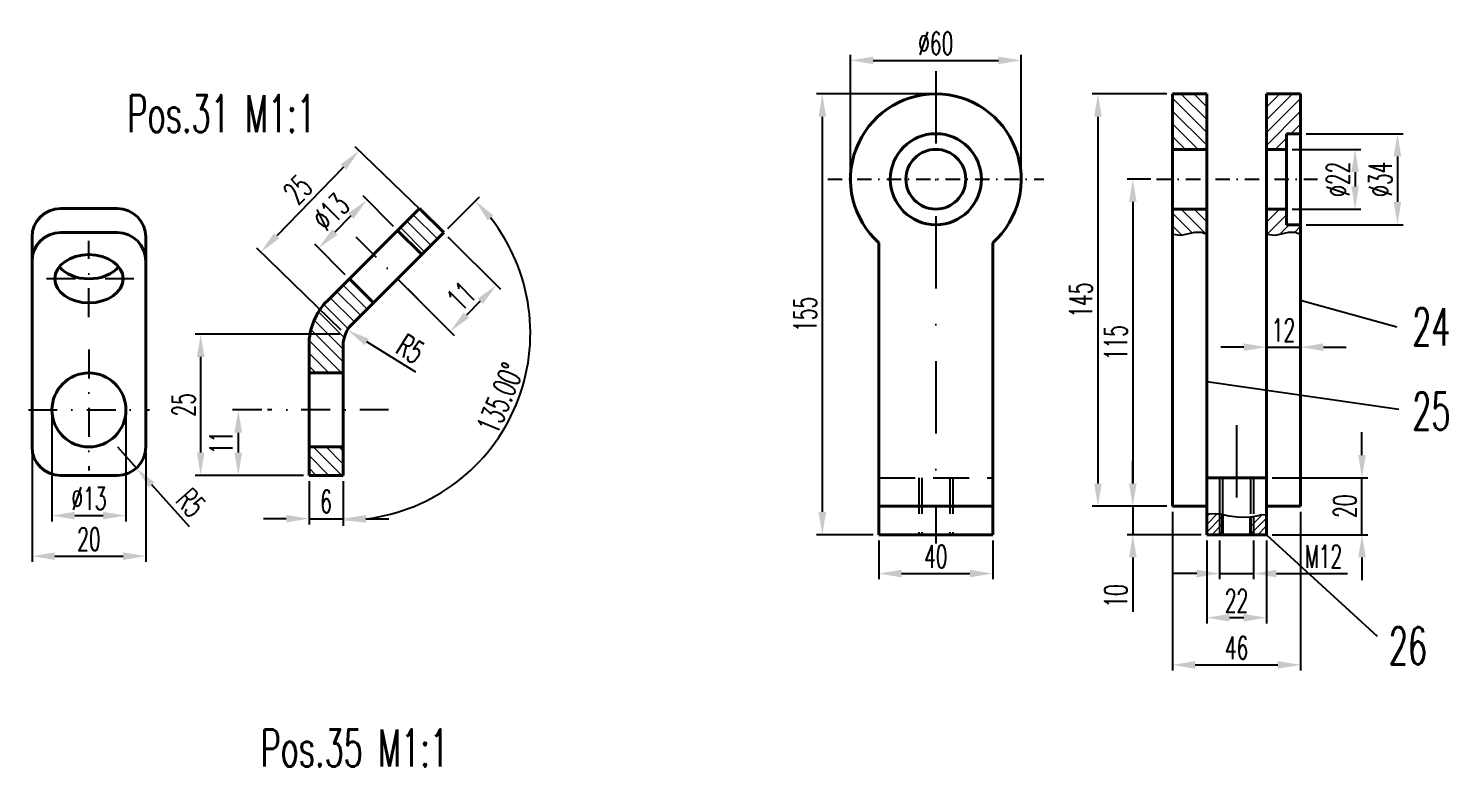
# Model space of a CAD drawing. Extents: x -2850 to -1661, y 5788 to 6629.
# Drawn here: x -2239.9 to -1990.4, y 5984.3 to 6114.1 of the extents above; entities that cross this region are included whole.
import ezdxf

# ---------------------------------------------------------------- set-up
doc = ezdxf.new("R2010")
doc.units = 0
doc.linetypes.add('STRICHPUNKT', pattern=[25.4, 12.7, -6.35, 0, -6.35])
doc.linetypes.add('VERDECKT', pattern=[9.525, 6.35, -3.175])
doc.layers.get('Defpoints').update_dxf_attribs({"linetype": 'CONTINUOUS'})
for name, color, linetype, lineweight in [('ACHSE', 150, 'STRICHPUNKT', 25), ('BEM', 6, 'CONTINUOUS', 25), ('SCHRAFFUR', 252, 'CONTINUOUS', 13), ('TEXT_7', 1, 'CONTINUOUS', 60), ('VERDECKT', 2, 'VERDECKT', 25), ('VOLL_05', 7, 'CONTINUOUS', 40)]:
    doc.layers.add(name, color=color, linetype=linetype, lineweight=lineweight)
doc.styles.add('ROMANS', font='romans.shx', dxfattribs={"width": 0.6, "height": 80})
doc.styles.get("Standard").update_dxf_attribs({"font": 'romans.shx', "width": 0.6})
doc.dimstyles.get("Standard").update_dxf_attribs({"dimtxt": 4, "dimasz": 4, "dimexe": 1, "dimexo": 1, "dimgap": 1, "dimtad": 1, "dimdsep": 46, "dimtxsty": 'Standard', "dimcen": 0, "dimclrd": 256, "dimclre": 256, "dimclrt": 256, "dimazin": 0, "dimtfac": 1, "dimtmove": 0, "dimatfit": 3, "dimfxl": 0, "dimtolj": 1, "dimtzin": 0, "dimarcsym": 0})

# ---------------------------------------------------------------- blocks, each defined once
blk = doc.blocks.new('*D282')
at = {"layer": 'BEM', "lineweight": -2}
for p, q in [((-2239.28, 6039.54), (-2239.28, 6020.34)), ((-2219.28, 6039.54), (-2219.28, 6020.34)), ((-2235.28, 6021.34), (-2223.28, 6021.34))]:
    blk.add_line(p, q, dxfattribs=at)
at = {"layer": 'BEM'}
for points in [[(-2235.28, 6022.01), (-2235.28, 6020.67), (-2239.28, 6021.34)], [(-2223.28, 6022.01), (-2223.28, 6020.67), (-2219.28, 6021.34)]]:
    blk.add_solid(points, dxfattribs=at)
at = {"layer": 'Defpoints', "color": 0}
for p in [(-2239.28, 6040.54), (-2219.28, 6040.54), (-2219.28, 6021.34)]:
    blk.add_point(p, dxfattribs=at)
at = {"layer": 'BEM', "insert": (-2229.28, 6024.34), "char_height": 4, "attachment_point": 5}
blk.add_mtext('\\A1;20', dxfattribs=at)
blk = doc.blocks.new('*D281')
at = {"layer": 'BEM', "lineweight": -2}
for p, q in [((-2235.78, 6046.04), (-2235.78, 6027.46)), ((-2222.78, 6046.04), (-2222.78, 6027.46)), ((-2231.78, 6028.46), (-2226.78, 6028.46))]:
    blk.add_line(p, q, dxfattribs=at)
at = {"layer": 'BEM'}
for points in [[(-2231.78, 6029.13), (-2231.78, 6027.8), (-2235.78, 6028.46)], [(-2226.78, 6029.13), (-2226.78, 6027.8), (-2222.78, 6028.46)]]:
    blk.add_solid(points, dxfattribs=at)
at = {"layer": 'Defpoints', "color": 0}
for p in [(-2235.78, 6047.04), (-2222.78, 6047.04), (-2222.78, 6028.46)]:
    blk.add_point(p, dxfattribs=at)
at = {"layer": 'BEM', "insert": (-2229.28, 6031.46), "char_height": 4, "attachment_point": 5}
blk.add_mtext('\\A1;%%c13', dxfattribs=at)
blk = doc.blocks.new('*D79')
at = {"layer": 'BEM', "lineweight": -2}
for p, q in [((-2095.47, 6088.61), (-2095.47, 6109.51)), ((-2065.47, 6088.61), (-2065.47, 6109.51)), ((-2091.47, 6108.51), (-2069.47, 6108.51))]:
    blk.add_line(p, q, dxfattribs=at)
at = {"layer": 'BEM'}
for points in [[(-2091.47, 6109.17), (-2091.47, 6107.84), (-2095.47, 6108.51)], [(-2069.47, 6109.17), (-2069.47, 6107.84), (-2065.47, 6108.51)]]:
    blk.add_solid(points, dxfattribs=at)
at = {"layer": 'Defpoints', "color": 0}
for p in [(-2065.47, 6108.51), (-2095.47, 6087.61), (-2065.47, 6087.61)]:
    blk.add_point(p, dxfattribs=at)
at = {"layer": 'BEM', "insert": (-2080.47, 6111.51), "char_height": 4, "attachment_point": 5}
blk.add_mtext('\\A1;%%c60', dxfattribs=at)
blk = doc.blocks.new('*D78')
at = {"layer": 'BEM', "lineweight": -2}
for p, q in [((-2081.47, 6102.61), (-2101.41, 6102.61)), ((-2100.41, 6098.61), (-2100.41, 6029.11)), ((-2091.47, 6025.11), (-2101.41, 6025.11))]:
    blk.add_line(p, q, dxfattribs=at)
at = {"layer": 'BEM'}
for points in [[(-2101.08, 6098.61), (-2099.74, 6098.61), (-2100.41, 6102.61)], [(-2101.08, 6029.11), (-2099.74, 6029.11), (-2100.41, 6025.11)]]:
    blk.add_solid(points, dxfattribs=at)
at = {"layer": 'Defpoints', "color": 0}
for p in [(-2080.47, 6102.61), (-2100.41, 6025.11), (-2090.47, 6025.11)]:
    blk.add_point(p, dxfattribs=at)
at = {"layer": 'BEM', "insert": (-2103.41, 6063.86), "char_height": 4, "attachment_point": 5, "rotation": 90}
blk.add_mtext('\\A1;155', dxfattribs=at)
blk = doc.blocks.new('*D77')
at = {"layer": 'BEM', "lineweight": -2}
for p, q in [((-2039.87, 6102.61), (-2052.97, 6102.61)), ((-2051.97, 6098.61), (-2051.97, 6034.11)), ((-2039.87, 6030.11), (-2052.97, 6030.11))]:
    blk.add_line(p, q, dxfattribs=at)
at = {"layer": 'BEM'}
for points in [[(-2052.64, 6098.61), (-2051.31, 6098.61), (-2051.97, 6102.61)], [(-2052.64, 6034.11), (-2051.31, 6034.11), (-2051.97, 6030.11)]]:
    blk.add_solid(points, dxfattribs=at)
at = {"layer": 'Defpoints', "color": 0}
for p in [(-2038.87, 6102.61), (-2051.97, 6030.11), (-2038.87, 6030.11)]:
    blk.add_point(p, dxfattribs=at)
at = {"layer": 'BEM', "insert": (-2054.97, 6066.36), "char_height": 4, "attachment_point": 5, "rotation": 90}
blk.add_mtext('\\A1;145', dxfattribs=at)
blk = doc.blocks.new('*D76')
at = {"layer": 'BEM', "lineweight": -2}
for p, q in [((-2042.7, 6087.61), (-2046.85, 6087.61)), ((-2045.85, 6083.61), (-2045.85, 6034.11)), ((-2039.87, 6030.11), (-2046.85, 6030.11))]:
    blk.add_line(p, q, dxfattribs=at)
at = {"layer": 'BEM'}
for points in [[(-2046.52, 6083.61), (-2045.18, 6083.61), (-2045.85, 6087.61)], [(-2046.52, 6034.11), (-2045.18, 6034.11), (-2045.85, 6030.11)]]:
    blk.add_solid(points, dxfattribs=at)
at = {"layer": 'Defpoints', "color": 0}
for p in [(-2041.7, 6087.61), (-2045.85, 6030.11), (-2038.87, 6030.11)]:
    blk.add_point(p, dxfattribs=at)
at = {"layer": 'BEM', "insert": (-2048.85, 6058.86), "char_height": 4, "attachment_point": 5, "rotation": 90}
blk.add_mtext('\\A1;115', dxfattribs=at)
blk = doc.blocks.new('*D75')
at = {"layer": 'BEM', "lineweight": -2}
for p, q in [((-2090.47, 6024.11), (-2090.47, 6017.28)), ((-2070.47, 6024.11), (-2070.47, 6017.28)), ((-2086.47, 6018.28), (-2074.47, 6018.28))]:
    blk.add_line(p, q, dxfattribs=at)
at = {"layer": 'BEM'}
for points in [[(-2086.47, 6018.95), (-2086.47, 6017.61), (-2090.47, 6018.28)], [(-2074.47, 6018.95), (-2074.47, 6017.61), (-2070.47, 6018.28)]]:
    blk.add_solid(points, dxfattribs=at)
at = {"layer": 'Defpoints', "color": 0}
for p in [(-2090.47, 6025.11), (-2070.47, 6025.11), (-2070.47, 6018.28)]:
    blk.add_point(p, dxfattribs=at)
at = {"layer": 'BEM', "insert": (-2080.47, 6021.28), "char_height": 4, "attachment_point": 5}
blk.add_mtext('\\A1;40', dxfattribs=at)
blk = doc.blocks.new('*D74')
at = {"layer": 'BEM', "lineweight": -2}
for p, q in [((-2005.58, 6039.11), (-2005.58, 6043.11)), ((-2021.37, 6035.11), (-2004.58, 6035.11)), ((-2005.58, 6025.11), (-2005.58, 6035.11)), ((-2021.37, 6025.11), (-2004.58, 6025.11)), ((-2005.58, 6021.11), (-2005.58, 6017.11))]:
    blk.add_line(p, q, dxfattribs=at)
at = {"layer": 'BEM'}
for points in [[(-2006.25, 6039.11), (-2004.91, 6039.11), (-2005.58, 6035.11)], [(-2006.25, 6021.11), (-2004.91, 6021.11), (-2005.58, 6025.11)]]:
    blk.add_solid(points, dxfattribs=at)
at = {"layer": 'Defpoints', "color": 0}
for p in [(-2022.37, 6035.11), (-2005.58, 6035.11), (-2022.37, 6025.11)]:
    blk.add_point(p, dxfattribs=at)
at = {"layer": 'BEM', "insert": (-2008.58, 6030.11), "char_height": 4, "attachment_point": 5, "rotation": 90}
blk.add_mtext('\\A1;20', dxfattribs=at)
blk = doc.blocks.new('*D73')
at = {"layer": 'BEM', "lineweight": -2}
for p, q in [((-2045.85, 6034.11), (-2045.85, 6038.11)), ((-2039.87, 6030.11), (-2046.85, 6030.11)), ((-2045.85, 6030.11), (-2045.85, 6025.11)), ((-2033.87, 6025.11), (-2046.85, 6025.11)), ((-2045.85, 6021.11), (-2045.85, 6011.57))]:
    blk.add_line(p, q, dxfattribs=at)
at = {"layer": 'BEM'}
for points in [[(-2046.52, 6034.11), (-2045.18, 6034.11), (-2045.85, 6030.11)], [(-2046.52, 6021.11), (-2045.18, 6021.11), (-2045.85, 6025.11)]]:
    blk.add_solid(points, dxfattribs=at)
at = {"layer": 'Defpoints', "color": 0}
for p in [(-2045.85, 6030.11), (-2038.87, 6030.11), (-2032.87, 6025.11)]:
    blk.add_point(p, dxfattribs=at)
at = {"layer": 'BEM', "insert": (-2048.85, 6014.34), "char_height": 4, "attachment_point": 5, "rotation": 90}
blk.add_mtext('\\A1;10', dxfattribs=at)
blk = doc.blocks.new('*D72')
at = {"layer": 'BEM', "lineweight": -2}
for p, q in [((-2022.37, 6062.86), (-2022.37, 6057.09)), ((-2016.37, 6062.86), (-2016.37, 6057.09)), ((-2026.37, 6058.09), (-2030.37, 6058.09)), ((-2022.37, 6058.09), (-2016.37, 6058.09)), ((-2012.37, 6058.09), (-2008.37, 6058.09))]:
    blk.add_line(p, q, dxfattribs=at)
at = {"layer": 'BEM'}
for points in [[(-2026.37, 6058.75), (-2026.37, 6057.42), (-2022.37, 6058.09)], [(-2012.37, 6058.75), (-2012.37, 6057.42), (-2016.37, 6058.09)]]:
    blk.add_solid(points, dxfattribs=at)
at = {"layer": 'Defpoints', "color": 0}
for p in [(-2022.37, 6063.86), (-2016.37, 6063.86), (-2016.37, 6058.09)]:
    blk.add_point(p, dxfattribs=at)
at = {"layer": 'BEM', "insert": (-2019.37, 6061.09), "char_height": 4, "attachment_point": 5}
blk.add_mtext('\\A1;12', dxfattribs=at)
blk = doc.blocks.new('*D71')
at = {"layer": 'BEM', "lineweight": -2}
for p, q in [((-2038.87, 6029.11), (-2038.87, 6001.22)), ((-2016.37, 6029.11), (-2016.37, 6001.22)), ((-2034.87, 6002.22), (-2020.37, 6002.22))]:
    blk.add_line(p, q, dxfattribs=at)
at = {"layer": 'BEM'}
for points in [[(-2034.87, 6002.89), (-2034.87, 6001.55), (-2038.87, 6002.22)], [(-2020.37, 6002.89), (-2020.37, 6001.55), (-2016.37, 6002.22)]]:
    blk.add_solid(points, dxfattribs=at)
at = {"layer": 'Defpoints', "color": 0}
for p in [(-2038.87, 6030.11), (-2016.37, 6030.11), (-2016.37, 6002.22)]:
    blk.add_point(p, dxfattribs=at)
at = {"layer": 'BEM', "insert": (-2027.62, 6005.22), "char_height": 4, "attachment_point": 5}
blk.add_mtext('\\A1;46', dxfattribs=at)
blk = doc.blocks.new('*D70')
at = {"layer": 'BEM', "lineweight": -2}
for p, q in [((-2032.87, 6024.11), (-2032.87, 6009.52)), ((-2022.37, 6024.11), (-2022.37, 6009.52)), ((-2026.37, 6010.52), (-2028.87, 6010.52))]:
    blk.add_line(p, q, dxfattribs=at)
at = {"layer": 'BEM'}
for points in [[(-2028.87, 6011.18), (-2028.87, 6009.85), (-2032.87, 6010.52)], [(-2026.37, 6011.18), (-2026.37, 6009.85), (-2022.37, 6010.52)]]:
    blk.add_solid(points, dxfattribs=at)
at = {"layer": 'Defpoints', "color": 0}
for p in [(-2032.87, 6025.11), (-2022.37, 6025.11), (-2032.87, 6010.52)]:
    blk.add_point(p, dxfattribs=at)
at = {"layer": 'BEM', "insert": (-2027.62, 6013.52), "char_height": 4, "attachment_point": 5}
blk.add_mtext('\\A1;22', dxfattribs=at)
blk = doc.blocks.new('*D69')
at = {"layer": 'BEM', "lineweight": -2}
for p, q in [((-2030.62, 6024.11), (-2030.62, 6017.28)), ((-2024.62, 6024.11), (-2024.62, 6017.28)), ((-2034.62, 6018.28), (-2038.62, 6018.28)), ((-2030.62, 6018.28), (-2024.62, 6018.28)), ((-2020.62, 6018.28), (-2008.1, 6018.28))]:
    blk.add_line(p, q, dxfattribs=at)
at = {"layer": 'BEM'}
for points in [[(-2034.62, 6018.95), (-2034.62, 6017.61), (-2030.62, 6018.28)], [(-2020.62, 6018.95), (-2020.62, 6017.61), (-2024.62, 6018.28)]]:
    blk.add_solid(points, dxfattribs=at)
at = {"layer": 'Defpoints', "color": 0}
for p in [(-2030.62, 6025.11), (-2024.62, 6025.11), (-2024.62, 6018.28)]:
    blk.add_point(p, dxfattribs=at)
at = {"layer": 'BEM', "insert": (-2012.36, 6021.28), "char_height": 4, "attachment_point": 5}
blk.add_mtext('\\A1;M12', dxfattribs=at)
blk = doc.blocks.new('*D68')
at = {"layer": 'BEM', "lineweight": -2}
for p, q in [((-2015.37, 6095.61), (-1998.35, 6095.61)), ((-1999.35, 6091.61), (-1999.35, 6083.61)), ((-2015.37, 6079.61), (-1998.35, 6079.61))]:
    blk.add_line(p, q, dxfattribs=at)
at = {"layer": 'BEM'}
for points in [[(-2000.02, 6091.61), (-1998.69, 6091.61), (-1999.35, 6095.61)], [(-2000.02, 6083.61), (-1998.69, 6083.61), (-1999.35, 6079.61)]]:
    blk.add_solid(points, dxfattribs=at)
at = {"layer": 'Defpoints', "color": 0}
for p in [(-2016.37, 6095.61), (-2016.37, 6079.61), (-1999.35, 6079.61)]:
    blk.add_point(p, dxfattribs=at)
at = {"layer": 'BEM', "insert": (-2002.35, 6087.61), "char_height": 4, "attachment_point": 5, "rotation": 90}
blk.add_mtext('\\A1;%%c34', dxfattribs=at)
blk = doc.blocks.new('*D67')
at = {"layer": 'BEM', "lineweight": -2}
for p, q in [((-2017.87, 6092.86), (-2005.79, 6092.86)), ((-2006.79, 6088.86), (-2006.79, 6086.36)), ((-2017.87, 6082.36), (-2005.79, 6082.36))]:
    blk.add_line(p, q, dxfattribs=at)
at = {"layer": 'BEM'}
for points in [[(-2007.46, 6088.86), (-2006.13, 6088.86), (-2006.79, 6092.86)], [(-2007.46, 6086.36), (-2006.13, 6086.36), (-2006.79, 6082.36)]]:
    blk.add_solid(points, dxfattribs=at)
at = {"layer": 'Defpoints', "color": 0}
for p in [(-2018.87, 6092.86), (-2018.87, 6082.36), (-2006.79, 6082.36)]:
    blk.add_point(p, dxfattribs=at)
at = {"layer": 'BEM', "insert": (-2009.79, 6087.61), "char_height": 4, "attachment_point": 5, "rotation": 90}
blk.add_mtext('\\A1;%%c22', dxfattribs=at)
blk = doc.blocks.new('*D5')
at = {"layer": 'BEM', "lineweight": -2}
for p, q in [((-2167.64, 6078.92), (-2182.5, 6093.32)), ((-2184.57, 6089.75), (-2196.29, 6077.66)), ((-2184.94, 6061.08), (-2199.8, 6075.49))]:
    blk.add_line(p, q, dxfattribs=at)
at = {"layer": 'BEM'}
for points in [[(-2185.05, 6090.22), (-2184.09, 6089.29), (-2181.78, 6092.63)], [(-2196.77, 6078.13), (-2195.82, 6077.2), (-2199.08, 6074.79)]]:
    blk.add_solid(points, dxfattribs=at)
at = {"layer": 'Defpoints', "color": 0}
for p in [(-2166.93, 6078.22), (-2199.08, 6074.79), (-2184.22, 6060.38)]:
    blk.add_point(p, dxfattribs=at)
at = {"layer": 'BEM', "insert": (-2192.58, 6085.8), "char_height": 4, "attachment_point": 5, "rotation": 45.8777}
blk.add_mtext('\\A1;25', dxfattribs=at)
blk = doc.blocks.new('*D4')
at = {"layer": 'BEM', "lineweight": -2}
for p, q in [((-2185.22, 6060.38), (-2210.64, 6060.38)), ((-2209.64, 6039.54), (-2209.64, 6056.38)), ((-2191.6, 6035.54), (-2210.64, 6035.54))]:
    blk.add_line(p, q, dxfattribs=at)
at = {"layer": 'BEM'}
for points in [[(-2210.31, 6056.38), (-2208.98, 6056.38), (-2209.64, 6060.38)], [(-2210.31, 6039.54), (-2208.98, 6039.54), (-2209.64, 6035.54)]]:
    blk.add_solid(points, dxfattribs=at)
at = {"layer": 'Defpoints', "color": 0}
for p in [(-2209.64, 6060.38), (-2184.22, 6060.38), (-2190.6, 6035.54)]:
    blk.add_point(p, dxfattribs=at)
at = {"layer": 'BEM', "insert": (-2212.64, 6047.96), "char_height": 4, "attachment_point": 5, "rotation": 90}
blk.add_mtext('\\A1;25', dxfattribs=at)
blk = doc.blocks.new('*D3')
at = {"layer": 'BEM', "lineweight": -2}
for p, q in [((-2166.22, 6078.93), (-2160.64, 6084.51)), ((-2184.6, 6034.54), (-2184.6, 6026.65))]:
    blk.add_line(p, q, dxfattribs=at)
blk.add_arc((-2184.6, 6060.54), 32.89, 276.9727, 38.0273, dxfattribs=at)
at = {"layer": 'BEM'}
for points in [[(-2159.2, 6080.36), (-2158.2, 6081.24), (-2161.35, 6083.8)], [(-2180.57, 6027.23), (-2180.65, 6028.56), (-2184.6, 6027.65)]]:
    blk.add_solid(points, dxfattribs=at)
at = {"layer": 'Defpoints', "color": 0}
for p in [(-2166.93, 6078.22), (-2183.14, 6062.01), (-2184.6, 6058.47), (-2161.35, 6037.29), (-2184.6, 6035.54)]:
    blk.add_point(p, dxfattribs=at)
at = {"layer": 'BEM', "insert": (-2156.99, 6049.1), "char_height": 4, "attachment_point": 5, "rotation": 67.5}
blk.add_mtext('\\A1;135.00°', dxfattribs=at)
blk = doc.blocks.new('*D2')
at = {"layer": 'BEM', "lineweight": -2}
for p, q in [((-2175.74, 6079.31), (-2181.12, 6084.69)), ((-2183.25, 6081.15), (-2186.07, 6078.32)), ((-2184.23, 6070.82), (-2189.61, 6076.2))]:
    blk.add_line(p, q, dxfattribs=at)
at = {"layer": 'BEM'}
for points in [[(-2183.72, 6081.62), (-2182.77, 6080.68), (-2180.42, 6083.98)], [(-2186.55, 6078.8), (-2185.6, 6077.85), (-2188.9, 6075.5)]]:
    blk.add_solid(points, dxfattribs=at)
at = {"layer": 'Defpoints', "color": 0}
for p in [(-2175.03, 6078.6), (-2188.9, 6075.5), (-2183.52, 6070.11)]:
    blk.add_point(p, dxfattribs=at)
at = {"layer": 'BEM', "insert": (-2186.78, 6081.86), "char_height": 4, "attachment_point": 5, "rotation": 45}
blk.add_mtext('\\A1;%%c13', dxfattribs=at)
blk = doc.blocks.new('*D1')
at = {"layer": 'BEM', "lineweight": -2}
for p, q in [((-2166.22, 6077.51), (-2156.98, 6068.27)), ((-2174.33, 6069.41), (-2165.08, 6060.16)), ((-2160.51, 6066.15), (-2162.96, 6063.7))]:
    blk.add_line(p, q, dxfattribs=at)
at = {"layer": 'BEM'}
for points in [[(-2160.98, 6066.62), (-2160.04, 6065.68), (-2157.68, 6068.98)], [(-2163.43, 6064.17), (-2162.49, 6063.23), (-2165.79, 6060.87)]]:
    blk.add_solid(points, dxfattribs=at)
at = {"layer": 'Defpoints', "color": 0}
for p in [(-2166.93, 6078.22), (-2175.03, 6070.11), (-2165.79, 6060.87)]:
    blk.add_point(p, dxfattribs=at)
at = {"layer": 'BEM', "insert": (-2163.86, 6067.04), "char_height": 4, "attachment_point": 5, "rotation": 45}
blk.add_mtext('\\A1;11', dxfattribs=at)
blk = doc.blocks.new('*D0')
at = {"layer": 'BEM', "lineweight": -2}
for p, q in [((-2198.89, 6047.04), (-2204.04, 6047.04)), ((-2203.04, 6043.04), (-2203.04, 6039.54)), ((-2191.6, 6035.54), (-2204.04, 6035.54))]:
    blk.add_line(p, q, dxfattribs=at)
at = {"layer": 'BEM'}
for points in [[(-2203.71, 6043.04), (-2202.37, 6043.04), (-2203.04, 6047.04)], [(-2203.71, 6039.54), (-2202.37, 6039.54), (-2203.04, 6035.54)]]:
    blk.add_solid(points, dxfattribs=at)
at = {"layer": 'Defpoints', "color": 0}
for p in [(-2197.89, 6047.04), (-2203.04, 6035.54), (-2190.6, 6035.54)]:
    blk.add_point(p, dxfattribs=at)
at = {"layer": 'BEM', "insert": (-2206.04, 6041.29), "char_height": 4, "attachment_point": 5, "rotation": 90}
blk.add_mtext('\\A1;11', dxfattribs=at)
blk = doc.blocks.new('*D285')
at = {"layer": 'BEM', "lineweight": -2}
for p, q in [((-2190.6, 6034.54), (-2190.6, 6026.93)), ((-2184.6, 6034.54), (-2184.6, 6026.93)), ((-2194.6, 6027.93), (-2198.6, 6027.93)), ((-2190.6, 6027.93), (-2184.6, 6027.93)), ((-2180.6, 6027.93), (-2176.6, 6027.93))]:
    blk.add_line(p, q, dxfattribs=at)
at = {"layer": 'BEM'}
for points in [[(-2194.6, 6028.59), (-2194.6, 6027.26), (-2190.6, 6027.93)], [(-2180.6, 6028.59), (-2180.6, 6027.26), (-2184.6, 6027.93)]]:
    blk.add_solid(points, dxfattribs=at)
at = {"layer": 'Defpoints', "color": 0}
for p in [(-2190.6, 6035.54), (-2184.6, 6035.54), (-2184.6, 6027.93)]:
    blk.add_point(p, dxfattribs=at)
at = {"layer": 'BEM', "insert": (-2187.6, 6030.93), "char_height": 4, "attachment_point": 5}
blk.add_mtext('\\A1;6', dxfattribs=at)
blk = doc.blocks.new('*D284')
at = {"layer": 'BEM', "lineweight": -2}
blk.add_line((-2171.85, 6053.66), (-2180.45, 6059), dxfattribs=at)
at = {"layer": 'BEM'}
blk.add_solid([(-2180.1, 6059.56), (-2180.81, 6058.43), (-2183.85, 6061.11)], dxfattribs=at)
at = {"layer": 'Defpoints', "color": 0}
for p in [(-2183.85, 6061.11), (-2179.6, 6058.47)]:
    blk.add_point(p, dxfattribs=at)
at = {"layer": 'BEM', "insert": (-2172.77, 6057.76), "char_height": 4, "attachment_point": 5, "rotation": 328.1643}
blk.add_mtext('\\A1;R5', dxfattribs=at)
blk = doc.blocks.new('*D283')
at = {"layer": 'BEM', "lineweight": -2}
for p, q in [((-2224.28, 6040.54), (-2220.93, 6036.83)), ((-2211.63, 6026.52), (-2218.25, 6033.86))]:
    blk.add_line(p, q, dxfattribs=at)
at = {"layer": 'BEM'}
blk.add_solid([(-2217.76, 6034.3), (-2218.75, 6033.41), (-2220.93, 6036.83)], dxfattribs=at)
at = {"layer": 'Defpoints', "color": 0}
for p in [(-2224.28, 6040.54), (-2220.93, 6036.83)]:
    blk.add_point(p, dxfattribs=at)
at = {"layer": 'BEM', "insert": (-2211.37, 6030.71), "char_height": 4, "attachment_point": 5, "rotation": 312.0427}
blk.add_mtext('\\A1;R5', dxfattribs=at)

msp = doc.modelspace()

# ---------------------------------------------------------------- hatches: boundary and pattern name
at = {"layer": 'SCHRAFFUR'}
h = msp.add_hatch(dxfattribs=at)
h.set_pattern_fill('ANSI31', color=256, scale=0.5, angle=90, style=0)
h.set_pattern_definition([(135, (361.1528, 2884.6214), (-1.122532, -1.122532), [])])
h.paths.add_polyline_path([(-2032.8672, 6102.6113), (-2038.8672, 6102.6113), (-2038.8672, 6092.8613), (-2032.8672, 6092.8613)])
h.paths.add_polyline_path([(-2032.8672, 6082.3613), (-2038.8672, 6082.3613), (-2038.8672, 6077.951), (-2037.3614, 6077.7779), (-2036.2139, 6077.9986), (-2034.978, 6078.3075), (-2033.8084, 6078.3075), (-2032.8672, 6077.9714)])
h = msp.add_hatch(dxfattribs=at)
h.set_pattern_fill('ANSI31', color=256, scale=0.5, style=0)
h.set_pattern_definition([(45, (361.1528, 2884.6214), (-1.122532, 1.122532), [])])
h.paths.add_polyline_path([(-2022.3672, 6092.8613), (-2018.8672, 6092.8613), (-2018.8672, 6095.6113), (-2016.3672, 6095.6113), (-2016.3672, 6102.6113), (-2022.3672, 6102.6113)])
h.paths.add_polyline_path([(-2018.8672, 6079.6113), (-2018.8672, 6082.3613), (-2022.3672, 6082.3613), (-2022.3672, 6077.951), (-2020.8614, 6077.7779), (-2019.7139, 6077.9986), (-2018.478, 6078.3075), (-2017.3084, 6078.3075), (-2016.3672, 6077.9714), (-2016.3672, 6079.6113)])
h = msp.add_hatch(dxfattribs=at)
h.set_pattern_fill('ANSI31', color=256, scale=0.5, angle=90, style=0)
h.set_pattern_definition([(135, (157.1994, 2523.8086), (-1.122532, -1.122532), [])])
h.paths.add_polyline_path([(-2184.6046, 6035.5421), (-2184.6046, 6040.5421), (-2190.6046, 6040.5421), (-2190.6046, 6035.5421)])
h.paths.add_polyline_path([(-2184.6046, 6058.4711, -0.19891237), (-2183.1401, 6062.0066), (-2179.2762, 6065.8706), (-2183.5188, 6070.1132), (-2187.3828, 6066.2493, 0.19891237), (-2190.6046, 6058.4711), (-2190.6046, 6053.5421), (-2184.6046, 6053.5421)])
h.paths.add_polyline_path([(-2170.7909, 6074.3559), (-2166.9269, 6078.2198), (-2171.1696, 6082.4625), (-2175.0335, 6078.5985)])
h = msp.add_hatch(dxfattribs=at)
h.set_pattern_fill('ANSI31', color=256, scale=0.3, style=0)
h.set_pattern_definition([(45, (361.15285, 2884.6214), (-0.6735192, 0.6735192), [])])
h.paths.add_polyline_path([(-2030.6172, 6028.747), (-2031.3944, 6028.8282), (-2032.4133, 6028.7635), (-2032.8672, 6028.6578), (-2032.8672, 6025.1113), (-2030.6172, 6025.1113)])
h.paths.add_polyline_path([(-2030.0652, 6028.6653), (-2030.3108, 6028.715), (-2030.6172, 6028.747), (-2030.6172, 6025.1113), (-2030.0652, 6025.1113)])
h.paths.add_polyline_path([(-2024.6018, 6028.343), (-2025.1679, 6028.2622), (-2025.1679, 6025.1113), (-2024.6018, 6025.1113)])
h.paths.add_polyline_path([(-2022.3672, 6028.6213), (-2023.1786, 6028.6503), (-2024.0358, 6028.4239), (-2024.6018, 6028.343), (-2024.6018, 6025.1113), (-2022.3672, 6025.1113)])

# ---------------------------------------------------------------- linework, layer by layer
at = {"layer": 'ACHSE'}
for p, q in [((-2080.4655, 6106.6072), (-2080.4655, 6023.5718)), ((-2027.6172, 6044.3559), (-2027.6172, 6021.0553))]:
    msp.add_line(p, q, dxfattribs=at)
at = {"layer": 'ACHSE', "ltscale": 0.2}
for p, q in [((-2099.4614, 6087.6113), (-2061.4696, 6087.6113)), ((-2041.7036, 6087.6113), (-2013.3846, 6087.6113))]:
    msp.add_line(p, q, dxfattribs=at)
at = {"layer": 'ACHSE', "ltscale": 0.4}
for p, q in [((-2229.279, 6063.3793), (-2229.279, 6076.8066)), ((-2171.498, 6066.5777), (-2182.8117, 6077.8914)), ((-2221.3742, 6070.1132), (-2237.0417, 6070.1132)), ((-2229.279, 6057.6778), (-2229.279, 6036.4065)), ((-2239.9147, 6047.0421), (-2218.6433, 6047.0421)), ((-2176.6229, 6047.0421), (-2197.8942, 6047.0421))]:
    msp.add_line(p, q, dxfattribs=at)
at = {"layer": 'BEM'}
for p, q in [((-2016.3672, 6066.3613), (-1999.4381, 6061.6618)), ((-2032.8672, 6052.0213), (-1999.0938, 6047.201)), ((-2030.6172, 6028.747), (-2030.6172, 6025.1113)), ((-2024.6172, 6028.343), (-2024.6172, 6025.1113)), ((-2022.3672, 6025.1113), (-2002.903, 6007.2758))]:
    msp.add_line(p, q, dxfattribs=at)
for points in [[(-2038.8672, 6077.951), (-2037.3614, 6077.7779), (-2036.2139, 6077.9986), (-2034.978, 6078.3075), (-2033.8084, 6078.3075), (-2032.8672, 6077.9714)], [(-2022.3672, 6077.951), (-2020.8614, 6077.7779), (-2019.7139, 6077.9986), (-2018.478, 6078.3075), (-2017.3084, 6078.3075), (-2016.3672, 6077.9714)], [(-2032.8672, 6028.6578), (-2032.4133, 6028.7635), (-2031.3944, 6028.8282), (-2030.3108, 6028.715), (-2028.9523, 6028.4401), (-2026.9145, 6028.2137), (-2025.1679, 6028.2622), (-2024.0358, 6028.4239), (-2023.1786, 6028.6503), (-2022.3672, 6028.6213)]]:
    msp.add_lwpolyline(points, dxfattribs=at)
at = {"layer": 'VERDECKT'}
for p, q in [((-2090.4655, 6035.1113), (-2070.4655, 6035.1113)), ((-2083.4655, 6035.1113), (-2083.4655, 6025.1113)), ((-2082.9135, 6035.1113), (-2082.9135, 6025.2177)), ((-2078.0175, 6035.1113), (-2078.0175, 6025.2177)), ((-2077.4655, 6035.1113), (-2077.4655, 6025.1113)), ((-2030.6172, 6035.1113), (-2030.6172, 6028.747)), ((-2030.0652, 6035.1113), (-2030.0652, 6028.6653)), ((-2025.1692, 6035.1113), (-2025.1692, 6028.2621)), ((-2024.6172, 6035.1113), (-2024.6172, 6028.3408))]:
    msp.add_line(p, q, dxfattribs=at)
at = {"layer": 'VOLL_05'}
for p, q in [((-2038.8672, 6102.6113), (-2032.8672, 6102.6113)), ((-2038.8672, 6102.6113), (-2038.8672, 6030.1113)), ((-2032.8672, 6102.6113), (-2032.8672, 6025.1113)), ((-2022.3672, 6102.6113), (-2016.3672, 6102.6113)), ((-2022.3672, 6102.6113), (-2022.3672, 6025.1113)), ((-2016.3672, 6102.6113), (-2016.3672, 6030.1113)), ((-2018.8672, 6095.6113), (-2016.3672, 6095.6113)), ((-2018.8672, 6095.6113), (-2018.8672, 6079.6113)), ((-2038.8672, 6092.8613), (-2032.8672, 6092.8613)), ((-2022.3672, 6092.8613), (-2018.8672, 6092.8613)), ((-2224.279, 6082.4625), (-2234.279, 6082.4625)), ((-2187.3828, 6066.2493), (-2171.1696, 6082.4625)), ((-2166.9269, 6078.2198), (-2171.1696, 6082.4625)), ((-2038.8672, 6082.3613), (-2032.8672, 6082.3613)), ((-2022.3672, 6082.3613), (-2018.8672, 6082.3613)), ((-2018.8672, 6079.6113), (-2016.3672, 6079.6113)), ((-2239.279, 6060.5421), (-2239.279, 6077.4625)), ((-2224.279, 6078.2198), (-2234.279, 6078.2198)), ((-2219.279, 6077.4625), (-2219.279, 6060.5421)), ((-2183.1401, 6062.0066), (-2166.9269, 6078.2198)), ((-2170.7909, 6074.3559), (-2175.0335, 6078.5985)), ((-2090.4655, 6076.431), (-2090.4655, 6025.1113)), ((-2070.4655, 6076.431), (-2070.4655, 6025.1113)), ((-2179.2762, 6065.8706), (-2183.5188, 6070.1132)), ((-2239.279, 6040.5421), (-2239.279, 6060.5421)), ((-2219.279, 6040.5421), (-2219.279, 6060.5421)), ((-2190.6046, 6035.5421), (-2190.6046, 6058.4711)), ((-2184.6046, 6035.5421), (-2184.6046, 6058.4711)), ((-2190.6046, 6053.5421), (-2184.6046, 6053.5421)), ((-2190.6046, 6040.5421), (-2184.6046, 6040.5421)), ((-2234.279, 6035.5421), (-2224.279, 6035.5421)), ((-2184.6046, 6035.5421), (-2190.6046, 6035.5421)), ((-2032.8672, 6035.1113), (-2022.3672, 6035.1113)), ((-2090.4655, 6030.1113), (-2070.4655, 6030.1113)), ((-2038.8672, 6030.1113), (-2032.8672, 6030.1113)), ((-2022.3672, 6030.1113), (-2016.3672, 6030.1113)), ((-2030.0652, 6028.6653), (-2030.0652, 6025.1113)), ((-2025.1679, 6028.2622), (-2025.1679, 6025.1113)), ((-2090.4655, 6025.1113), (-2070.4655, 6025.1113)), ((-2032.8672, 6025.1113), (-2022.3672, 6025.1113)), ((-2032.8672, 6025.1113), (-2022.3672, 6025.1113))]:
    msp.add_line(p, q, dxfattribs=at)
for centre, radius in [((-2080.4655, 6087.6113), 8), ((-2080.4655, 6087.6113), 5.25), ((-2229.279, 6047.0421), 6.5)]:
    msp.add_circle(centre, radius, dxfattribs=at)
for centre, radius, start, end in [((-2080.4655, 6087.6113), 15, 311.810315, 228.189685), ((-2234.279, 6077.4625), 5, 90, 180), ((-2224.279, 6077.4625), 5, 0, 90), ((-2234.279, 6073.2198), 5, 90, 180), ((-2224.279, 6073.2198), 5, 0, 90), ((-2179.6046, 6058.4711), 11, 135, 180), ((-2179.6046, 6058.4711), 5, 135, 180), ((-2234.279, 6040.5421), 5, 180, 270), ((-2224.279, 6040.5421), 5, 270, 0)]:
    msp.add_arc(centre, radius, start, end, dxfattribs=at)
msp.add_ellipse((-2229.279, 6070.1132), major_axis=(-6, 0), ratio=0.70710678, dxfattribs=at)
msp.add_ellipse((-2229.279, 6074.3356), major_axis=(-6, 0), ratio=0.70710678, start_param=0.52084029, end_param=2.62075236, dxfattribs=at)

# ---------------------------------------------------------------- texts
at = {"layer": 'TEXT_7', "style": 'ROMANS', "width": 0.6}
for s, height, p in [('Pos.31 M1:1', 6.534407, (-2222.5161, 6095.8581)), ('24', 6.53441, (-1996.7485, 6058.4055)), ('25', 6.53441, (-1996.7485, 6043.5735)), ('26', 6.53441, (-2000.8722, 6002.2964)), ('Pos.35 M1:1', 6.534407, (-2199.1236, 5984.3367))]:
    msp.add_text(s, height=height, dxfattribs=at).set_placement(p)

# ---------------------------------------------------------------- dimensions: what is measured, and where the dimension line sits
at = {"layer": 'BEM'}
for base, p1, p2, text, picture, middle in [((-2065.4655, 6108.5071), (-2095.4655, 6087.6113), (-2065.4655, 6087.6113), '%%c<>', '*D79', (-2080.4655, 6111.5071)), ((-2016.3672, 6002.2216), (-2038.8672, 6030.1113), (-2016.3672, 6030.1113), '46', '*D71', (-2027.6172, 6005.2216)), ((-2024.6172, 6018.2787), (-2030.6172, 6025.1113), (-2024.6172, 6025.1113), 'M12', '*D69', (-2012.3601, 6021.2787)), ((-2032.8672, 6010.5162), (-2022.3672, 6025.1113), (-2032.8672, 6025.1113), '22', '*D70', (-2027.6172, 6013.5162))]:
    dim = msp.add_linear_dim(base=base, p1=p1, p2=p2, text=text, dimstyle='Standard', override={"dimlfac": 2}, dxfattribs=at)
    dim.commit()
    dim.dimension.update_dxf_attribs({"geometry": picture, "text_midpoint": middle})
for base, p1, p2, picture, middle in [((-2100.41, 6025.1113), (-2080.4655, 6102.6113), (-2090.4655, 6025.1113), '*D78', (-2103.41, 6063.8613)), ((-2051.9723, 6030.1113), (-2038.8672, 6102.6113), (-2038.8672, 6030.1113), '*D77', (-2054.9723, 6066.3613)), ((-2045.8491, 6030.1113), (-2041.7036, 6087.6113), (-2038.8672, 6030.1113), '*D76', (-2048.8491, 6058.8613)), ((-2005.5799, 6035.1113), (-2022.3672, 6025.1113), (-2022.3672, 6035.1113), '*D74', (-2008.5799, 6030.1113))]:
    dim = msp.add_linear_dim(base=base, p1=p1, p2=p2, angle=90, dimstyle='Standard', override={"dimlfac": 2}, dxfattribs=at)
    dim.commit()
    dim.dimension.update_dxf_attribs({"geometry": picture, "text_midpoint": middle})
for base, p1, p2, text, picture, middle in [((-1999.3532, 6079.6113), (-2016.3672, 6095.6113), (-2016.3672, 6079.6113), '%%c34', '*D68', (-2002.3532, 6087.6113)), ((-2006.7925, 6082.3613), (-2018.8672, 6092.8613), (-2018.8672, 6082.3613), '%%c22', '*D67', (-2009.7925, 6087.6113))]:
    dim = msp.add_linear_dim(base=base, p1=p1, p2=p2, angle=90, text=text, dimstyle='Standard', override={"dimlfac": 2}, dxfattribs=at)
    dim.commit()
    dim.dimension.update_dxf_attribs({"geometry": picture, "text_midpoint": middle})
for p1, p2, distance, text, picture, middle in [((-2166.9269, 6078.2198), (-2184.224, 6060.3845), -20.6934, '25', '*D5', (-2192.5839, 6085.7973)), ((-2175.0335, 6078.5985), (-2183.5188, 6070.1132), -7.6131, '%%c13', '*D2', (-2186.7807, 6081.8604)), ((-2166.9269, 6078.2198), (-2175.0335, 6070.1132), 13.0734, '11', '*D1', (-2163.8572, 6067.0435))]:
    dim = msp.add_aligned_dim(p1=p1, p2=p2, distance=distance, text=text, dimstyle='Standard', dxfattribs=at)
    dim.commit()
    dim.dimension.update_dxf_attribs({"geometry": picture, "text_midpoint": middle})
dim = msp.add_angular_dim_2l(base=(-2161.3487, 6037.2863), line1=((-2183.1401, 6062.0066), (-2166.9269, 6078.2198)), line2=((-2184.6046, 6035.5421), (-2184.6046, 6058.4711)), dimstyle='Standard', dxfattribs=at)
dim.commit()
dim.dimension.update_dxf_attribs({"geometry": '*D3', "text_midpoint": (-2156.991, 6049.1042)})
dim = msp.add_radius_dim(center=(-2179.6046, 6058.4711), mpoint=(-2183.8524, 6061.1085), dimstyle='Standard', override={"dimtmove": 1}, dxfattribs=at)
dim.commit()
dim.dimension.update_dxf_attribs({"geometry": '*D284', "text_midpoint": (-2174.3496, 6055.2083), "dimtype": 132})
for base, p1, p2, picture, middle in [((-2016.3672, 6058.0875), (-2022.3672, 6063.8613), (-2016.3672, 6063.8613), '*D72', (-2019.3672, 6061.0875)), ((-2070.4655, 6018.2787), (-2090.4655, 6025.1113), (-2070.4655, 6025.1113), '*D75', (-2080.4655, 6021.2787))]:
    dim = msp.add_linear_dim(base=base, p1=p1, p2=p2, dimstyle='Standard', override={"dimlfac": 2}, dxfattribs=at)
    dim.commit()
    dim.dimension.update_dxf_attribs({"geometry": picture, "text_midpoint": middle})
for base, p1, p2, text, picture, middle in [((-2209.6423, 6060.3845), (-2190.6046, 6035.5421), (-2184.224, 6060.3845), '25', '*D4', (-2212.6423, 6047.9633)), ((-2203.0404, 6035.5421), (-2197.8942, 6047.0421), (-2190.6046, 6035.5421), '11', '*D0', (-2206.0404, 6041.2921))]:
    dim = msp.add_linear_dim(base=base, p1=p1, p2=p2, angle=90, text=text, dimstyle='Standard', dxfattribs=at)
    dim.commit()
    dim.dimension.update_dxf_attribs({"geometry": picture, "text_midpoint": middle})
dim = msp.add_linear_dim(base=(-2222.779, 6028.4626), p1=(-2235.779, 6047.0421), p2=(-2222.779, 6047.0421), text='%%c<>', dimstyle='Standard', dxfattribs=at)
dim.commit()
dim.dimension.update_dxf_attribs({"geometry": '*D281', "text_midpoint": (-2229.279, 6031.4626)})
for base, p1, p2, picture, middle in [((-2219.279, 6021.341), (-2239.279, 6040.5421), (-2219.279, 6040.5421), '*D282', (-2229.279, 6024.341)), ((-2184.6046, 6027.9253), (-2190.6046, 6035.5421), (-2184.6046, 6035.5421), '*D285', (-2187.6046, 6030.9253))]:
    dim = msp.add_linear_dim(base=base, p1=p1, p2=p2, dimstyle='Standard', dxfattribs=at)
    dim.commit()
    dim.dimension.update_dxf_attribs({"geometry": picture, "text_midpoint": middle})
dim = msp.add_radius_dim(center=(-2224.279, 6040.5421), mpoint=(-2220.9306, 6036.8289), dimstyle='Standard', dxfattribs=at)
dim.commit()
dim.dimension.update_dxf_attribs({"geometry": '*D283', "text_midpoint": (-2211.3744, 6030.7113)})
dim = msp.add_linear_dim(base=(-2045.8491, 6030.1113), p1=(-2032.8672, 6025.1113), p2=(-2038.8672, 6030.1113), angle=90, dimstyle='Standard', override={"dimlfac": 2}, dxfattribs=at)
dim.commit()
dim.dimension.update_dxf_attribs({"geometry": '*D73', "text_midpoint": (-2045.8491, 6014.3399), "dimtype": 128})

doc.saveas('drawing.dxf')
